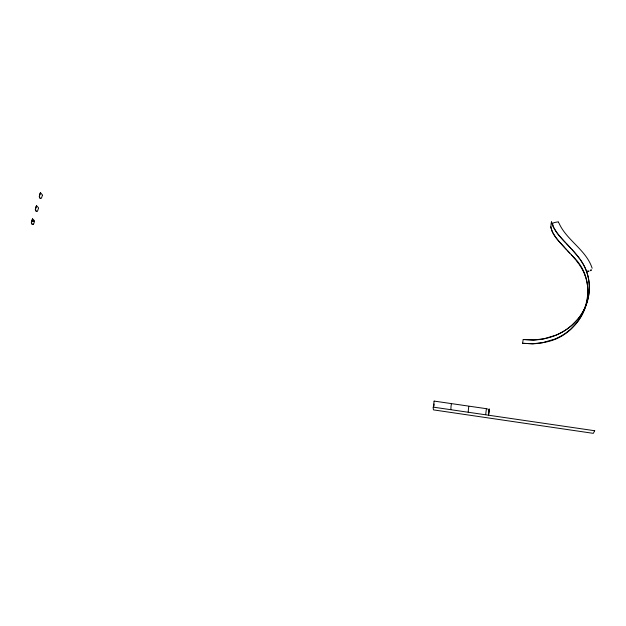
<?xml version="1.0" encoding="UTF-8"?>
<svg xmlns="http://www.w3.org/2000/svg" width="626" height="626" viewBox="0 0 626 626"><rect width="100%" height="100%" fill="white"/><g stroke="black" fill="none" stroke-linecap="round" stroke-linejoin="round"><path stroke-width="0.94" d="M468.796 406.399L468.538 408.355A16.965 0.477 -82.8 0 0 468.459 408.942L468.193 412.127M488.523 415.351L489.274 409.099M486.363 409.013L485.698 414.623M489.274 409.138L489.188 410.077M489.172 410.265L489.117 410.789M489.078 410.875L489.149 410.515M488.969 411.798L489.133 410.633M489.008 411.525L488.703 414.052M488.656 414.404L488.53 415.335M434.123 403.997L434.006 404.819A12.982 0.829 -82.6 0 1 433.857 405.789L433.841 405.922M451.424 403.621L451.111 405.82A16.902 0.767 -82.7 0 0 451.033 406.407L450.845 409.592M486.512 408.708L434.154 401.094L433.826 403.308A16.832 1.049 -82.6 0 0 433.74 403.887L433.63 407.08M543.626 342.516L532.718 343.784L522.561 343.291L523.211 339.519L533.274 340.02A60.08 54.306 6.3 0 0 543.321 338.956L555.951 335.192A60.401 54.603 6.2 0 0 566.976 329.127L571.702 325.442L577.649 319.354A60.104 54.345 6.3 0 0 583.471 310.739A57.991 52.42 6.5 0 0 586.335 304.361L587.032 302.311A60.972 55.151 6.2 0 0 589.168 291.411L589.269 289.893A54.564 49.274 6.8 0 0 589.23 284.713L589.152 283.617A68.782 62.357 5.6 0 0 588.831 280.808A56.129 50.698 6.6 0 0 587.603 274.814C585.177 265.338 579.113 257.341 572.61 250.251M565.176 248.225C559.002 240.744 548.517 232.7 551.483 221.878L553.47 227.222L556.577 232.246A75.316 64.595 6.5 0 0 559.425 235.869L559.824 236.346M558.517 222.488L558.455 221.823A4.202 1.588 -13.4 0 0 558.056 221.878L556.138 222.207A18.185 6.8 -13.3 0 0 555.505 222.316L554.073 222.668A1.98 0.751 -13.4 0 0 553.204 223.083L552.813 223.419A4.992 1.886 -13.4 0 0 552.547 224.64L552.922 224.961A1.948 0.736 -13.4 0 0 553.087 225.008M34.555 221.135L34.524 220.798A5.204 2.496 -84.1 0 0 34.399 220.649L32.497 218.857A3.333 1.596 -84.3 0 0 32.403 219.147L32.208 219.789M42.396 195.187L42.388 194.874A5.164 2.441 -85 0 0 42.247 194.702L40.432 192.651L39.219 196.65L40.064 198.411M38.483 208.145L38.483 207.785A5.18 2.473 -84.5 0 0 38.343 207.613L36.504 205.61L35.283 209.647L36.136 211.385M42.318 195.445L41.926 196.76A11.049 5.274 -85.3 0 1 41.668 197.526L41.386 198.129A1.534 0.728 -85.1 0 1 41.05 198.458L40.706 198.481A3.928 1.862 -85.2 0 1 39.712 197.362L39.563 196.885A1.557 0.736 -85.1 0 1 39.524 196.055L39.751 194.936A14.359 6.729 -84.9 0 1 39.884 194.475L40.048 193.927M32.106 220.102L31.973 220.555A14.468 6.87 -84 0 0 31.84 221.025L31.613 222.16A1.573 0.751 -84.2 0 0 31.652 222.989L31.801 223.466A3.959 1.901 -84.2 0 0 32.763 224.491L33.178 224.484A1.549 0.743 -84.2 0 0 33.53 224.139M34.391 221.698L34.07 222.739A11.135 5.384 -84.3 0 1 33.812 223.521L33.569 224.061M38.327 208.654L38.014 209.687A11.096 5.329 -84.8 0 1 37.763 210.461L37.474 211.072A1.542 0.736 -84.6 0 1 37.137 211.408L36.723 211.424M36.112 206.893L35.948 207.456A14.414 6.8 -84.5 0 0 35.815 207.918L35.588 209.045A1.565 0.743 -84.7 0 0 35.627 209.874L35.776 210.359A3.944 1.878 -84.7 0 0 36.723 211.408M36.175 206.69L36.371 206.056A3.318 1.581 -84.7 0 1 36.457 205.797L36.496 205.719M40.111 193.724L40.299 193.098A3.302 1.565 -85.2 0 1 40.385 192.839L40.424 192.761M32.975 220.188L33.061 221.534M33.499 221.604L33.648 221.103A3.036 1.455 -84.2 0 0 33.045 220.422M577.023 320.089C587.994 307.695 592.196 289.627 587.298 273.75M590.263 270.236L591.374 269.743A3.92 1.205 -20.4 0 1 591.179 270.424L590.334 270.737M576.491 320.692C568.392 329.792 557.21 335.935 545.363 338.541M544.448 342.336C584.684 335.575 603.433 283.907 571.953 255.502M544.526 338.721L533.493 340.012L523.211 339.519M589.043 271.16L587.54 271.128M587.869 271.207L588.456 271.238M522.561 343.291L532.507 343.791A59.407 53.789 6.6 0 0 542.429 342.743L554.918 339.026A59.72 54.079 6.5 0 0 565.826 333.024L570.497 329.378L576.374 323.36A59.431 53.828 6.5 0 0 582.133 314.831A57.342 51.919 6.8 0 0 584.966 308.524L585.654 306.49A60.292 54.618 6.5 0 0 587.775 295.699L587.877 294.197A53.953 48.805 7 0 0 587.837 289.063L587.759 287.983A68.015 61.763 5.9 0 0 587.446 285.198A55.503 50.213 6.8 0 0 586.241 279.259L585.764 277.639A26.261 23.53 8.5 0 0 585.482 276.762M33.053 220.383L32.896 221.314M487.388 408.895L488.35 409.255M32.63 218.818L31.3 222.77L32.169 224.491M567.164 244.43L566.076 243.279M567.68 244.977L568.353 245.689M568.807 246.167L570.442 247.904M565.505 248.577L566.045 249.148M567.125 250.29L569.824 253.17M567.219 250.392L564.965 248.006M567.665 250.87L569.284 252.591M570.99 248.491C563.807 240.29 554.456 232.833 551.483 221.878M564.996 242.121L563.916 240.963M564.433 247.426L562.837 245.705M570.896 248.397L572.078 249.664M569.73 253.076L571.452 254.954M572.07 249.664L572.641 250.29M563.345 240.337L560.254 236.847M562.265 245.087L561.131 243.819M571.421 254.915L572 255.557M573.189 250.893L576.789 255.072M572.477 256.089L575.552 259.696M560.74 243.389L559.214 241.628M558.783 241.127L558.392 240.658A74.471 64.008 6.7 0 1 555.575 237.066L552.508 232.082L550.551 226.792M577.289 255.69L579.715 258.843M576.053 260.306L578.447 263.429M580.302 259.649L581.437 261.316A52.021 46.927 6.8 0 1 586.28 270.651M579.019 264.235L580.145 265.886A51.442 46.48 7.1 0 1 584.934 275.135M586.359 270.925L586.844 272.294A26.558 23.757 8.2 0 1 587.133 273.179L587.196 273.398M585.013 275.409L585.482 276.762M558.908 222.973C566.522 240.337 586.257 249.86 592.149 268.264M434.17 401.125L434.225 401.556M594.7 430.735L593.299 433.348L433.442 409.881L433.098 407.111L594.7 430.735"/></g></svg>
